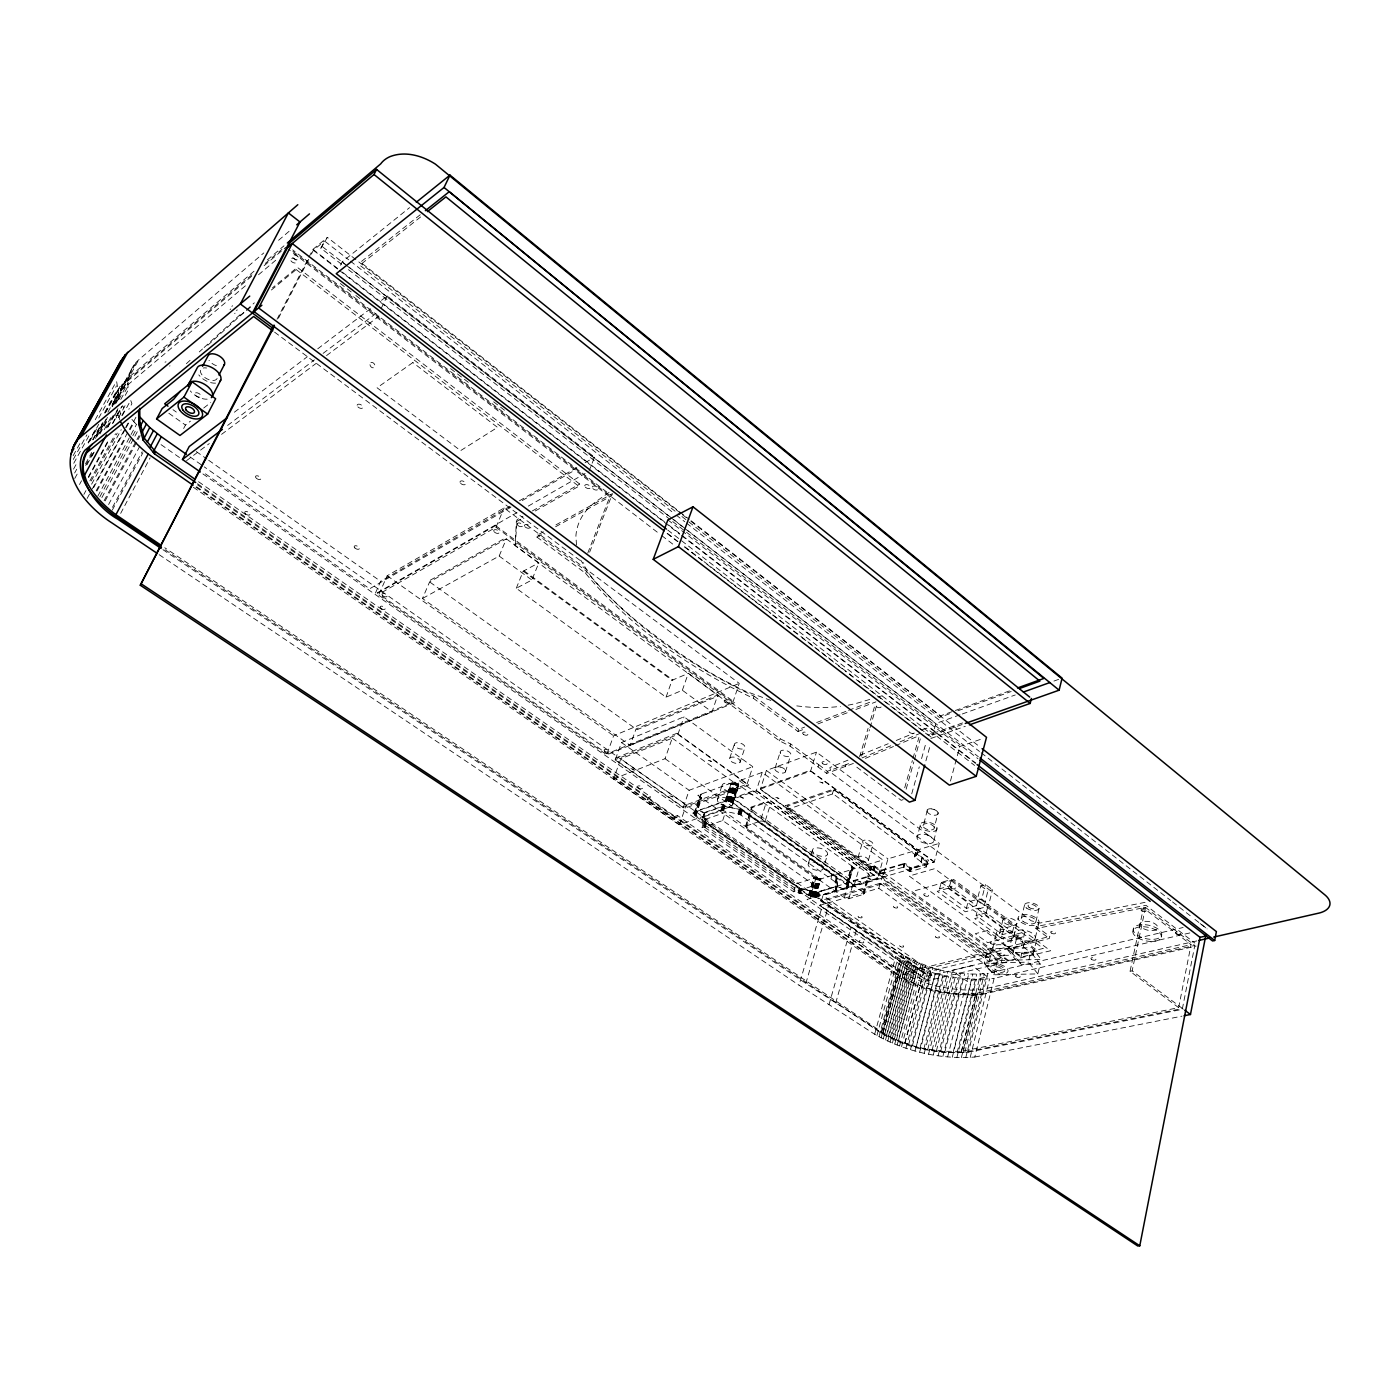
<?xml version="1.0" encoding="UTF-8"?>
<svg xmlns="http://www.w3.org/2000/svg" width="1400" height="1400" viewBox="0 0 1400 1400"><rect width="100%" height="100%" fill="white"/><g stroke="black" fill="none" stroke-linecap="round" stroke-linejoin="round"><path stroke-width="0.75" stroke-dasharray="5 3.75" d="M837.532 886.008L836.238 877.17L741.738 810.023L723.433 805.997L705.11 812.315C702.327 814.468 703.78 820.715 706.51 822.99L800.012 888.423L817.915 892.395L837.532 886.008L836.08 890.907L816.585 896.858L798.892 892.99L705.023 827.47C702.363 825.265 700.613 818.895 703.605 816.83L721.928 810.548L740.25 814.59L834.907 881.702L836.08 890.907M910.192 871.64L902.93 867.3L880.18 873.915L873.688 869.872L869.715 870.012L786.153 809.847L787.325 806.085L834.225 789.95L917.455 851.183L915.425 852.915L921.917 857.745L921.113 862.295L926.59 866.758L910.262 871.622L911.4 867.843L927.535 862.593L926.292 866.968M922.092 858.375L921.358 862.575L921.97 857.798M853.387 763.438L826.7 773.413L790.09 746.113L779.52 740.863L515.113 545.668L516.32 521.727L517.212 519.558L522.9 516.337M515.113 545.668L517.212 519.558M125.23 395.412L128.327 389.743C126.77 378.892 130.235 367.185 138.635 359.887L263.777 252.945M114.065 402.36L116.183 392.578L118.913 388.447L252.455 275.537M1178.642 1007.65L1191.068 944.65L1143.45 907.953L1130.045 971.337L1178.642 1007.65L961.59 1051.312L942.672 1051.295L921.76 1048.11A65.415 27.965 15.3 0 1 883.067 1032.868L164.763 547.733M165.077 549.745L881.528 1033.305A68.005 29.085 15.3 0 0 921.743 1049.16L943.408 1052.45L963.078 1052.467L1182.44 1008.49L1194.812 945.455L1145.533 907.445L1035.86 928.533L1036.35 926.485L1145.97 905.31L1194.83 943.023M1161.265 937.178A14.507 6.86 12.1 0 0 1141.28 926.765A14.507 6.86 12.1 0 0 1138.707 938.368A14.507 6.86 12.1 0 0 1161.265 937.178L1161.685 935.06A14.507 6.86 12.1 0 0 1141.717 924.648A14.507 6.86 12.1 0 0 1139.145 936.267A14.507 6.86 12.1 0 0 1161.685 935.06M1182.44 1008.49L1132.145 970.865L1145.97 905.31M1132.88 931.105L1133.335 929.005M987.875 948.885L997.413 960.54L1041.233 959.438L1031.87 947.642L987.875 948.885L984.305 963.2L993.913 974.803L1037.855 973.892L1040.182 963.953L1030.803 952.158L1011.92 952.665L1006.46 948.36L1015.928 960.067L1021.387 964.39L1040.182 963.953M198.555 481.722L650.405 796.67L647.938 797.597L647.255 799.575L674.31 818.387L676.795 817.495L902.773 974.837L1049.352 938.49L1049.825 936.442L1036.35 926.485M1033.165 954.188L1036.438 940.45L1024.17 943.442L1012.655 935.025L1009.312 948.71L1021.58 945.735L1033.165 954.188L1020.898 957.127L909.195 876.05L934.658 868.665L1043.263 948.43L1017.345 954.642M1035.913 921.655L1039.132 908.145M1037.855 973.892L1028.422 962.132L1030.803 952.158M1035.405 937.528L1039.062 922.092M1021.58 945.735L1024.888 931.962L1012.655 935.025M1020.898 957.127L1024.17 943.442M1021.265 918.505L1024.538 905.03M1013.233 952.227L1016.89 937.125M1012.515 932.05L1014.072 925.645L987.858 906.377L977.76 909.072L976.132 915.477L1002.365 934.605L1012.515 932.05L986.23 912.817L976.132 915.477M1013.81 936.635L1018.115 918.085M993.913 974.803L997.413 960.54M159.162 554.697L799.015 985.18L874.668 1034.25C904.82 1051.418 940.188 1059.625 974.803 1057.035L994.14 978.32L1190.035 932.89M1002.243 958.352L1001.017 963.322L881.895 877.503L883.312 872.445L1002.243 958.352L927.955 976.185L820.312 900.708L882.508 882.613L991.428 960.942M990.342 956.533L987.892 966.455L878.815 888.282L820.102 905.24L822.99 895.44L881.65 878.238L990.342 956.533L930.493 971.023L822.99 895.44M992.81 947.817L996.538 932.767M965.79 1057.595L985.233 979.09L994.14 978.32M162.907 549.657L805.84 983.395L881.125 1032.325C907.41 1047.305 938.245 1054.34 968.433 1052.153L987.928 973.333L1183.123 927.5M999.6 933.257L1002.855 920.062M970.2 1057.438L989.59 978.828M1002.365 934.605L1003.94 928.217L1014.072 925.645M961.012 1052.608L980.613 973.98L987.928 973.333M961.59 1051.312L976.01 993.422L1191.068 944.65M961.38 1057.612L980.892 979.212L985.233 979.09M963.078 1052.467L977.48 994.595L1194.812 945.455M964.81 1052.467L984.375 973.752M953.085 1052.538L972.79 974.085L980.613 973.98M952.28 1057.245L971.933 979.038L980.892 979.212M957.092 1052.642L976.745 974.102M956.882 1057.49L976.465 979.195M984.2 905.625L987.892 891.012L992.495 889.753L988.82 904.382L984.2 905.625L977.113 900.41L980.84 885.798L985.442 884.52L992.495 889.753M947.625 1056.877L968.765 973.962L972.79 974.085M986.23 912.817L987.858 906.377M938.105 1055.757L957.967 977.795L971.933 979.038M976.483 905.66L978.11 899.22L951.317 879.532L941.273 882.367L939.575 888.808L966.385 908.355L976.483 905.66L949.62 885.99L939.575 888.808M940.625 1051.557L960.523 973.35L968.765 973.962M977.113 900.41L981.715 899.167L985.442 884.52M942.882 1056.37L962.675 978.337M944.842 1051.995L964.67 973.717M932.05 1050.332L952.105 972.265L960.523 973.35M933.275 1055.005L953.225 977.113L957.967 977.795M936.355 1050.998L956.322 972.86M924.245 1053.325L944.352 975.572L953.225 977.113M927.727 1049.562L947.852 971.547L952.105 972.265M928.585 1054.148L948.605 976.342M966.385 908.355L968.03 901.95L978.11 899.22M920.028 1047.97L940.275 970.042L947.852 971.547M919.625 1052.293L939.803 974.592L944.352 975.572M923.877 1048.828L944.055 970.865M910.438 1049.737L930.773 972.125L910.805 964.565L895.755 956.708L822.028 907.078L799.015 985.18M912.38 1045.852L932.767 968.012L915.092 961.292L902.16 954.555L828.8 905.047L204.26 466.883M915.005 1051.085L935.27 973.438L930.773 972.125M916.178 1046.972L936.495 969.097L932.767 968.012M904.767 1043.175L925.312 965.37M904.977 1043.245L925.505 965.458M905.94 1048.25L926.363 970.672M949.62 885.99L951.317 879.532M908.635 1044.61L929.092 966.788M930.493 971.023L927.955 980.717L820.102 905.24M897.155 1044.995L917.752 967.453M898.433 1040.778L919.1 963.007M899.57 1045.905L921.148 963.83M901.547 1046.623L923.212 964.618M892.343 1038.153L913.132 960.4M892.395 1043.07L913.097 965.562M894.337 1039.045L915.092 961.292M894.758 1044.05L915.408 966.525M896.368 1039.92L917.087 962.167M886.55 1035.335L907.462 957.583M885.517 1039.99L906.36 962.483M932.663 862.593A2.8 1.365 15.1 0 0 932.733 860.633L812.192 771.872A2.87 1.47 17.1 0 0 808.255 771.067L761.093 787.972A2.8 1.4 17.7 0 0 761.267 790.072L880.53 875.997A2.73 1.312 15.8 0 0 884.275 876.803L997.553 958.632L1003.905 957.11L1009.592 961.222L924.403 981.505L807.03 899.483L934.238 862.137L939.278 843.378L816.445 752.133L766.395 770.472L760.428 789.075L882.77 877.24L887.933 858.865L939.278 843.378M888.44 1036.297L909.317 958.545M887.775 1041.04L908.565 963.533M890.383 1037.225L911.208 959.49M890.067 1042.072L910.805 964.565M879.008 1036.682L899.99 959.175M881.125 1032.325L902.16 954.555M926.433 866.303L927.5 862.54M881.528 1033.305L897.505 974.19L196.21 486.483M933.958 840.63L936.985 827.33A8.645 4.323 15.2 0 0 931.07 822.92L926.625 822.01A8.943 4.48 15.2 0 0 920.447 823.952L917.053 838.303A8.662 4.305 15.2 0 0 922.967 842.678L927.395 843.605A8.96 4.445 15.2 0 0 933.608 841.715L933.712 839.405M881.125 1037.803L902.072 960.295M950.46 781.077L959.788 746.515L982.398 738.727M882.892 1033.34L903.892 955.587M883.067 1032.868L898.52 975.642L194.862 486.448M883.295 1038.905L904.19 961.398M884.695 1034.355L905.66 956.585M921.078 861.84L921.882 857.71M874.668 1034.25L895.755 956.708M876.925 1035.545L897.96 958.02M927.29 810.197L923.178 826.455A5.688 2.853 15.2 0 0 927.08 829.343L929.985 829.938A5.88 2.94 15.2 0 0 934.062 828.678L938.14 812.403M909.195 871.395C913.64 867.352 901.775 858.865 903.752 867.492M909.458 871.517L910.175 867.597L911.4 867.843M909.72 871.587L910.56 867.755M910.07 871.622L910.822 867.825M921.025 861.718L914.445 856.782L915.67 852.355M910.472 871.587L911.505 867.825M914.602 856.94L915.565 853.055M914.445 856.782L916.265 855.663L917.315 851.077M916.3 855.645L917.542 851.305M903.49 867.405L904.453 863.608M904.033 867.668L904.855 863.747M909.02 871.308L910.07 867.528M903.63 863.555L903.28 867.335L903.98 863.52L881.178 870.188L874.545 866.058L873.74 869.89M251.947 274.733L120.05 386.365L115.99 395.238L115.237 403.69M911.733 793.817L919.275 766.867M921.585 758.572L926.222 741.983M667.782 530.058L932.645 734.983L935.847 723.485L960.278 714.7M925.908 760.83L929.95 746.288M906.15 789.18L913.815 761.933M914.41 759.85L920.308 738.885M878.815 888.282L881.65 878.238M117.67 398.615L121.555 390.145L246.838 284.602M878.972 873.6L880.023 869.855M762.195 772.38L756.28 790.773L733.39 798.962L854.245 885.062L877.747 878.15L882.875 859.985L762.195 772.38L739.34 780.745L731.99 802.515L847.892 885.727L846.702 887.442L815.517 896.613L809.655 895.633L694.015 813.96L694.96 812.087L725.288 801.22L731.99 802.515M880.128 873.915L881.178 870.188M880.18 873.915L881.457 870.135M904.715 787.762L912.38 760.532M912.975 758.45L918.873 737.503M863.258 892.22L764.855 822.133L770.718 803.617A3.342 1.645 17.6 0 0 766.168 802.673L752.062 807.59L746.165 826A3.325 1.61 17.8 0 0 746.41 828.415L844.392 897.68A3.238 1.522 16.3 0 0 848.837 898.642L863.293 894.477A3.272 1.54 16.1 0 0 863.258 892.22L868.49 873.88L770.718 803.617A3.938 1.943 17.6 0 0 765.38 802.095L751.275 807.03A3.902 1.925 17.8 0 0 752.308 810.04L849.66 879.48A3.238 1.54 16.2 0 0 854.087 880.425L868.508 876.155A3.255 1.558 16 0 0 868.49 873.88M869.663 869.977L870.625 866.18L787.325 806.085M869.977 870.135L870.73 866.25M863.293 894.477L868.508 876.155M870.24 870.205L870.905 866.337M870.503 870.258L871.028 866.39M864.185 893.76L869.4 875.42M870.712 870.275L871.955 866.53L874.475 866.04M870.94 870.258L872.113 866.495M872.602 869.767L873.95 865.988L873.215 869.733M873.477 869.803L874.335 866.005M835.712 1002.995L857.903 924.875M874.038 870.048L874.878 866.18M874.09 870.082L875.157 866.337M868.28 860.72A5.372 2.59 16.1 0 0 861.49 856.188A5.372 2.59 16.1 0 0 859.722 860.352A5.372 2.59 16.1 0 0 868.28 860.72L872.9 844.585A5.355 2.625 16.1 0 0 866.145 840.035A5.355 2.625 16.1 0 0 864.36 844.253A5.355 2.625 16.1 0 0 872.9 844.585M828.957 1004.78L851.2 926.905M858.043 857.465L862.715 841.347M848.837 898.642L854.087 880.425M854.245 885.062L859.425 867.055L882.875 859.985M846.352 883.82L851.567 865.847L734.528 781.865L697.812 795.322L817.53 879.9L855.278 868.508L851.567 865.847M846.597 884.012L851.812 866.04L853.125 867.965L851.9 869.505M847.035 884.38L852.04 866.233M846.475 887.53L852.442 866.617M846.702 887.442L852.6 866.81M846.93 887.355L852.863 867.195M844.392 897.68L852.968 867.387M847.718 886.742L853.125 867.965M835.1 891.538L836.43 887.04M835.468 891.415L836.798 886.9M835.625 891.327L837.322 886.515M836.045 877.03L835.38 882.122M805.84 983.395L828.8 905.047M835.625 882.403L836.955 877.887M835.87 882.84L837.043 878.028L740.827 809.62L723.835 806.102L704.445 813.015L705.53 822.01L800.835 888.773L817.267 892.308L837.165 886.41L836.955 877.975M835.957 883.26L837.235 878.465M861.63 756.122L869.47 729.628M870.065 727.597L876.697 705.18M830.918 878.867L832.247 874.335M811.878 896.438L817.145 878.762L820.767 878.903M812.21 896.525L817.477 878.832M812.543 896.595L817.81 878.903M812.858 896.648L818.142 878.955M813.19 896.683L818.457 878.99M813.505 896.717L818.773 879.025M813.82 896.735L819.087 879.043M814.135 896.752L819.403 879.06M814.433 896.752L819.98 879.025M814.975 896.752L820.26 879.008M823.2 868.858A7.91 3.762 16.8 0 0 813.61 862.015A7.91 3.762 16.8 0 0 810.495 867.86A7.91 3.762 16.8 0 0 823.2 868.858L827.418 854.718A7.875 3.797 16.7 0 0 817.863 847.875A7.875 3.797 16.7 0 0 814.73 853.755A7.875 3.797 16.7 0 0 827.418 854.718M815.255 896.805L820.523 878.955M815.535 896.84L821.012 878.85M815.815 896.858L817.128 892.395M816.077 896.875L817.407 892.413M816.34 896.875L817.915 892.395M816.83 896.84L818.142 892.378M817.058 896.822L818.597 892.308M817.46 896.717L818.79 892.255M859.617 756.84L868.07 728.332M870.485 720.195L875.315 703.903M845.372 766.815L846.003 764.697L850.01 763M808.57 895.003L813.872 877.31M808.815 895.16L814.117 877.468L817.145 878.762M809.077 895.317L814.38 877.642M809.358 895.475L814.642 877.8M809.655 895.633L814.94 877.94M809.952 895.773L815.22 878.08M810.25 895.913L815.535 878.22M809.935 898.625L815.85 878.343M811.545 896.35L817.32 877.31L725.41 812.298L704.673 819.595L701.96 827.75L793.695 891.8L814.887 885.447L722.715 820.523L701.96 827.75M799.12 893.113L800.468 888.65M799.61 893.305L800.712 888.755M808.325 863.642L812.577 849.538M799.855 893.41L801.202 888.947M800.1 893.48L801.447 889.035M800.363 893.567L801.71 889.105M832.317 794.045L833.472 790.212M786.153 809.847L833.07 793.782L834.225 789.95M793.695 891.8L796.145 883.733L817.32 877.31M798.053 892.5L799.4 888.055M798.455 892.762L799.593 888.178M798.665 892.885L800.012 888.423M798.892 892.99L800.24 888.545M826.7 773.413L827.33 771.312L846.003 764.697M916.79 837.077L917.123 835.992A8.96 4.445 15.2 0 1 923.317 834.085L927.78 834.995M818.125 766.815L818.773 764.733L790.755 744.012L780.185 738.762L516.005 543.532M923.02 825.65L923.248 824.915A5.88 2.94 15.2 0 1 927.325 823.637L930.248 824.25A5.688 2.853 15.2 0 1 934.132 827.155L934.29 827.96M760.428 789.075L810.6 771.12L816.445 752.133M790.09 746.113L790.755 744.012M543.392 531.808L537.793 534.905L536.918 537.058L585.673 573.387A399.63 246.907 16 0 0 753.34 698.267L797.965 731.5L798.63 729.383L804.633 727.09M785.418 771.907L790.65 755.3M938.297 813.207L938.07 813.942A5.862 2.975 15.1 0 1 933.993 815.22L931.087 814.642A5.67 2.87 15.1 0 1 927.22 811.738L927.062 810.933M746.165 826L760.288 821.17L766.168 802.673M779.52 740.863L780.185 738.762M775.128 767.988L780.413 751.398M937.212 828.555L936.863 829.657A8.943 4.48 15.2 0 1 930.667 831.565L926.257 830.655A8.645 4.323 15.2 0 1 920.36 826.262L920.097 825.055M745.413 826.577L751.31 808.202M746.41 828.415L752.308 810.04A3.307 1.628 17.8 0 1 752.062 807.59M740.25 814.59L741.492 809.9M740.477 814.712L741.965 810.145M740.705 814.852L742.175 810.285M740.915 814.992L742.385 810.425M747.093 784.175L752.762 766.692L684.005 716.817L621.495 742.525L615.317 759.64L683.358 807.293L747.093 784.175L677.898 734.405L615.317 759.64M737.94 813.733L739.41 809.165M738.202 813.803L739.69 809.235M738.465 813.872L739.952 809.305M738.745 813.942L740.215 809.375M739.008 814.03L740.477 809.462M739.27 814.135L740.74 809.567M739.532 814.24L741.003 809.673M739.778 814.345L741.247 809.778M730.415 801.745L736.365 783.58L735 783.16L731.255 783.072L725.288 801.22M730.747 801.885L736.365 783.58M731.08 802.025L736.697 783.72M731.395 802.183L737.03 783.86M731.692 802.34L737.327 784.017M732.27 802.69L737.642 784.175M732.55 802.865L738.22 784.525M672.192 738.097L738.727 785.82L686.262 804.808L620.795 758.887L613.567 778.925L679.508 824.74L731.92 806.19L738.587 785.785M732.76 804.562A8.102 3.973 18.2 0 0 722.663 797.352A8.102 3.973 18.2 0 0 719.95 803.705A8.102 3.973 18.2 0 0 732.76 804.562L737.398 790.3A8.068 4.008 18.2 0 0 727.352 783.09A8.068 4.008 18.2 0 0 724.64 789.495A8.068 4.008 18.2 0 0 737.398 790.3M720.79 810.758L722.488 806.137M721.21 810.635L722.925 806.05M721.683 810.565L723.17 806.015M721.928 810.548L723.433 805.997M725.06 801.308L731.028 783.16M722.19 810.548L723.695 805.997M722.452 810.565L723.957 805.997M725.55 801.168L731.78 782.95M723.03 810.617L724.238 806.032M726.093 801.08L732.06 782.915M723.31 810.653L724.815 806.102M726.39 801.045L732.358 782.898M723.608 810.705L725.095 806.155M726.705 801.028L732.655 782.88M740.058 762.317A5.582 2.835 18.2 0 0 733.67 757.085A5.582 2.835 18.2 0 0 730.992 761.337A5.582 2.835 18.2 0 0 740.058 762.317L744.782 747.933A5.565 2.853 18.2 0 0 738.43 742.7A5.565 2.853 18.2 0 0 735.735 746.988A5.565 2.853 18.2 0 0 744.782 747.933M727.668 801.08L733.635 782.915M728.017 801.115L733.968 782.95M728.35 801.168L734.317 783.003M728.7 801.238L734.65 783.072M722.715 820.523L725.41 812.298M729.05 801.325L735 783.16M729.4 801.413L735.35 783.247M729.75 801.517L735.7 783.352M730.082 801.622L736.032 783.457M717.483 799.207L722.19 784.98M753.34 698.267L754.04 696.133A399.35 247.118 16 0 1 586.512 571.235L537.793 534.905M703.71 826L705.145 821.205M703.85 826.298L705.267 821.642M704.183 826.753L705.442 821.94M704.322 826.892L705.688 822.255M704.48 827.05L705.968 822.553M704.83 827.33L706.142 822.692M705.023 827.47L706.51 822.99M729.75 758.188L734.51 743.82M702.625 817.827L704.375 812.77M702.625 818.125L704.62 812.56M703.255 816.988L705.11 812.315M693.928 813.558L700.98 794.168L694.19 814.363M694.015 813.96L700.595 794.395M694.452 814.765L701.207 794.08M694.61 814.975L700.613 797.09L700.298 794.657M694.803 815.185L700.613 797.09M695.012 815.378L700.805 797.3M732.865 702.398L739.235 683.375L504.105 507.955L387.17 575.785L379.033 594.072L607.04 753.778L732.865 702.398L495.985 527.258L379.033 594.072M695.24 815.57L701.015 797.492M695.468 815.78L701.225 797.702M695.73 815.972L701.733 798.087M630.14 745.36L712.005 711.97L717.798 694.977L636.038 728.945L630.14 745.36L422.45 598.5L429.642 581.858L506.345 538.843L499.17 556.062L422.45 598.5M676.795 817.495L677.477 815.517L903.28 972.913L1049.825 936.442M683.358 807.293L689.133 790.282L752.762 766.692M679.508 824.74L686.262 804.808M674.31 818.387L674.975 816.41L677.477 815.517M677.898 734.405L684.005 716.817M647.255 799.575L649.722 798.648L650.405 796.67M613.567 778.925L665.053 758.695L672.21 738.185L620.655 758.852M682.36 690.253L688.327 673.225L718.847 695.765L637 729.715L428.558 581.157L505.278 538.055L538.825 562.835L531.878 580.02L516.267 588.28L666.05 697.2L682.36 690.253L712.005 711.97M666.05 697.2L672.035 680.295L688.45 673.312M607.04 753.778L613.62 735.77L739.235 683.375M587.755 553.14L609.77 496.843L288.592 249.41M589.628 552.16L612.517 493.588L552.738 526.645M585.673 573.387L586.512 571.235M588.91 471.293L594.528 457.222L387.223 295.96L378.543 302.575M535.255 510.983L578.795 486.255L579.688 484.032L297.342 267.33L272.545 287.787M516.267 588.28L523.215 571.2L538.825 562.835M495.985 527.258L504.105 507.955M510.108 506.205L380.66 581.332L374.955 594.16L516.968 512.61M381.238 308.35L387.223 295.96M340.498 265.23L342.195 261.852L409.57 207.638M341.565 264.285L320.863 248.203L324.555 241.01L348.688 259.805M320.863 248.203L327.39 237.388L680.575 513.188M278.46 318.22L310.38 256.095M311.377 254.152L313.373 250.267L324.555 241.01M271.39 290.01L296.188 269.553L297.342 267.33M277.025 319.252L307.965 259.07M308.963 257.127L312.953 249.358L327.39 237.388M207.795 345.257L254.362 302.803M183.645 428.523L185.465 425.04L190.452 421.155M120.68 513.363L150.133 457.817M108.605 504.525L141.33 443.38M112.49 507.343L142.153 451.762M112.332 510.09L142.905 452.778M104.09 500.745L135.923 441.473M136.938 439.565L139.002 435.75M105.157 500.903L137.06 441.455M138.093 439.53L140.157 435.697M99.855 496.86L131.81 437.57M132.843 435.645L136.972 427.998M101.868 497.595L133.875 438.095M134.907 436.188L138.005 430.43M96.145 490.84L128.362 431.27M129.395 429.345L136.675 415.887M96.968 490.998L125.947 437.395M130.077 429.748L134.225 422.082L131.915 419.37M97.808 496.142L136.15 425.092M91.612 484.19L121.24 429.642M87.132 498.47L91.297 490.805M92.33 488.898L124.547 429.502M125.58 427.595L128.695 421.855M93.678 487.567L125.265 429.31M126.28 427.438L130.357 419.912M88.322 476.963L109.252 438.567M121.8 415.537L124.95 409.78L122.605 405.668L112.805 423.465M88.55 477.575L109.095 439.88M122.447 415.38L130.673 400.295L131.915 403.655L128.835 409.308M89.897 480.865L115.518 433.79M83.877 494.427L85.96 490.595M91.175 481.005L117.25 433.072M85.663 465.5L92.873 452.34M106.26 427.91L114.503 412.877M86.975 464.8L94.308 451.412M107.94 426.527L116.393 411.075L118.195 417.217M92.085 455.927L94.15 452.148M107.625 427.56L117.968 408.66M112.385 423.57L121.695 406.56M79.502 484.523L81.55 480.778M118.457 417.777L126.7 402.675M74.638 473.008L76.72 469.227M92.575 439.88L100.975 424.62M107.922 412.108L134.225 364.7M93.17 439.757L102.585 422.625M112.018 405.493L129.798 373.152M102.638 423.43L95.305 437.08L103.845 421.855M112.105 406.21L136.29 362.215M112.192 406.648L128.923 376.233M95.462 438.428L105.998 419.283M114.415 403.953L138.635 359.887M97.038 436.398L107.468 417.428M114.765 404.127L128.327 379.453M74.743 478.485L78.873 470.96M99.54 433.335L107.8 418.285M116.078 403.235L119.175 397.582L116.095 378.035M99.942 433.965L108.255 418.81M118.668 399.84L128.03 382.795M85.47 463.855L91.7 452.48M104.16 429.765L111.422 416.517M120.768 399.473L128.03 386.225M73.763 463.295L90.44 433.072M98.77 417.97L116.497 385.858M73.535 469.123L76.65 463.452M88.078 442.715L95.358 429.502M104.72 412.527L117.18 389.9M88.358 443.065L98.665 424.375M104.843 413.14L117.32 390.495M90.002 440.93L97.23 427.805M105.49 412.808L120.05 386.365M73.15 455.7L81.532 440.545M73.29 459.445L86.87 434.858M95.235 419.72L116.13 381.902M186.393 363.685L192.832 357.805M199.273 351.925L202.492 348.985M204.102 347.515L241.132 313.723M278.6 240.275L291.76 229.023M254.03 271.215L129.22 377.002A108.763 57.225 28 0 0 118.737 399.717M267.348 259.928L283.99 245.822M265.3 263.428L281.995 249.305M264.145 265.65L285.845 247.31M258.527 274.75L276.902 259.262M239.977 315.892L244.947 311.815M246.593 310.45L253.207 304.99M420.245 214.742L360.517 262.203L689.22 519.312M420.595 216.965L359.8 265.195L679.718 514.798M203.718 408.03L210.752 402.553M234.36 412.213L307.317 356.72M317.748 348.81L371.595 307.86M227.605 425.425L314.422 359.905M323.102 353.36L376.915 312.743M186.567 460.617L209.317 443.555M221.55 434.368L316.033 363.475M326.533 355.6L379.015 316.225M916.422 855.593L833.07 793.782M609.07 492.433L596.697 501.06A132.86 76.09 19.8 0 0 581.928 516.722L580.3 519.715A131.338 75.233 19.9 0 0 575.907 535.832L576.538 545.79M519.488 500.762L577.657 467.023M585.148 462.665L594.528 457.222M511 507.062L369.652 588.788L202.562 471.817M522.305 500.517L576.957 468.912M528.325 506.082L585.13 473.463M532.35 510.948L579.688 484.032M516.32 521.727L523.898 517.423M536.918 537.058L544.39 532.928M555.59 526.75L611.642 495.81L292.688 249.882M862.015 757.925L892.062 745.22M900.06 741.843L920.097 733.372M865.392 758.363L893.445 746.532M895.44 745.692L919.467 735.543M847.962 760.148L829.867 767.532L831.023 772.642L1031.135 920.745L1039.727 923.09L1145.918 902.195M860.038 755.23L888.195 743.733M896.227 740.46L914.34 733.075M922.373 729.785L926.398 728.157L974.592 765.45M922.722 858.847L923.703 858.462L916.545 853.212L919.38 852.355L833.438 789.145L785.19 805.77L870.923 867.562L874.02 866.635L880.32 871.185L904.382 864.045L910.805 868.735L929.023 863.485L922.355 858.725M816.62 722.523L846.597 711.113M848.593 710.343L872.567 701.207M797.965 731.5L805.962 728.455M817.95 723.905L847.928 712.512M855.925 709.468L875.91 701.872M1009.435 690.9L940.485 715.855L690.952 520.66M949.672 713.738L939.435 717.447L681.433 516.145M957.88 710.78L1011.185 691.512M962.308 713.983L1015.262 694.96M1053.938 681.065L1062.092 678.142M962.57 722.925L928.13 735.14L845.163 671.055M932.645 734.983L963.235 724.15M930.86 738.465L965.317 726.32M903.192 799.645L901.163 800.31L856.608 767.025M869.75 699.44L859.512 702.503A130.077 72.975 18.1 0 1 848.102 705.18M877.94 697.008L882.035 695.782M883.312 872.445L811.405 893.725L928.708 976.01L927.447 980.84L200.463 472.202M1143.45 907.953L1145.533 907.445M1196.79 940.922L980.385 989.8A83.265 37.958 15 0 1 943.74 987.455A50.417 22.698 15 0 1 921.322 981.312L921.13 981.243A69.265 31.412 15 0 1 897.873 970.41L824.128 921.007L197.225 484.645M193.375 487.27L896.98 976.115A67.007 30.205 15 0 0 936.618 991.847L958.02 994.892L980.84 994.683L1196.072 946.102M1130.045 971.337L1132.145 970.865M855.697 884.625L852.582 884.24L733.18 798.14L754.005 790.51L757.12 791.053L876.628 877.03A2.748 1.312 15.9 0 1 876.278 878.605M968.433 1052.153L1183.332 1009.137M974.803 1057.035L1181.932 1016.172M976.01 993.422L957.303 993.703L936.635 990.78A64.453 29.05 15 0 1 898.52 975.642M971.355 995.172L980.84 994.683M984.305 963.2L1028.422 962.132M974.347 995.155L953.382 993.86L938.017 991.06A69.562 31.412 15 0 1 897.505 974.19M796.775 705.898L802.69 706.58A128.502 72.065 18.1 0 0 827.855 707.385L832.685 707.122A130.077 72.975 18.1 0 0 840.543 706.352M931.35 808.903L934.273 809.497M780.395 767.043L779.012 766.815A5.635 2.87 17.5 0 0 774.918 768.705L775.075 769.492M936.495 969.097L940.275 970.042M935.27 973.438L939.803 974.592M770.91 700.455L744.275 690.742L724.675 680.803A391.912 241.85 16 0 1 678.195 652.26A670.985 449.383 11.9 0 1 655.935 636.16A392.998 243.267 16.2 0 1 592.358 578.673L580.755 560.14M197.505 483.752L649.722 798.648M647.938 797.597L674.975 816.41M161.053 444.64L180.758 458.412M931.7 975.153L825.282 900.428L885.115 883.05L992.722 960.488M189.945 456.838L202.475 465.623M821.538 900.358L929.215 975.887M704.673 819.595L796.145 883.733M196.28 451.552L206.92 459.043M208.688 460.285L380.66 581.332M387.17 575.785L613.62 735.77M621.495 742.525L689.133 790.282M168.822 413.245L185.465 425.04M665.053 758.695L731.92 806.19M172.987 409.71L176.312 412.072M756.28 790.773L877.747 878.15M739.34 780.745L859.425 867.055M880.233 883.278L989.118 961.502M766.395 770.472L887.933 858.865M499.17 556.062L531.878 580.02M941.273 882.367L968.03 901.95M977.76 909.072L1003.94 928.217M524.003 570.78L672.962 680.032M523.215 571.2L672.035 680.295M810.6 771.12L934.238 862.137M981.715 899.167L988.82 904.382M980.84 885.798L987.892 891.012M1035.86 928.533L1049.352 938.49M274.592 332.15L583.817 563.202M754.04 696.133L798.63 729.383M296.188 269.553L578.795 486.255M292.915 251.352L660.082 534.345M661.815 535.675L675.675 546.35M818.773 764.733L827.33 771.312M667.608 533.523L677.985 541.538M684.915 546.875L702.205 560.245M703.938 561.575L826.753 656.46M828.485 657.79L833.665 661.798M835.398 663.145L840.595 667.153M842.327 668.483L856.153 679.175M857.885 680.505L863.082 684.512M864.815 685.86L932.278 737.975M667.117 533.523L677.495 541.538M684.407 546.875L705.145 562.905M706.878 564.235L770.84 613.637M772.555 614.968L777.753 618.975M779.485 620.322L800.222 636.335M801.955 637.665L807.135 641.673M808.867 643.02L814.048 647.01M815.78 648.358L836.517 664.37M838.25 665.718L843.43 669.725M340.358 283.535L354.13 294.175M355.863 295.505L361.025 299.477M450.59 368.62L455.77 372.61M457.485 373.94L462.648 377.93M464.38 379.26L469.543 383.25M493.657 401.852L498.838 405.842M500.552 407.172L505.715 411.162M348.46 269.658L671.003 520.222M672.718 521.57L684.793 530.95M686.525 532.28L978.005 758.73M667.887 519.907L679.98 529.288M681.712 530.635L959.788 746.515M312.953 249.358L340.567 270.76M342.3 272.108L666.82 523.635M668.553 524.965L975.817 763.122M313.373 250.267L337.558 269.01M339.29 270.358L679.77 534.205M681.503 535.535L975.328 763.227M350.402 261.152L674.433 513.695M676.148 515.043L684.775 521.762M686.49 523.093L979.493 751.468M981.208 752.815L1170.785 900.567M1172.517 901.915L1193.203 918.033M1194.918 919.38L1208.707 930.125M1200.097 923.51L1207.062 928.935M342.195 261.852L347.375 265.877M349.09 267.207L685.615 528.903M687.33 530.233L935.847 723.485M322.578 246.803L345.012 264.25M346.727 265.58L669.41 516.495M671.142 517.843L683.218 527.222M684.95 528.57L978.285 756.665M682.308 514.535L689.185 519.925M690.918 521.273L980.368 747.285M134.225 422.082L136.745 424.76M1011.92 952.665L1021.387 964.39M115.273 413.123L117.075 419.265M119.77 419.808L117.303 410.217M780.343 752.903L780.185 752.115A5.617 2.887 17.5 0 1 784.28 750.207L785.663 750.418A5.442 2.818 17.5 0 1 790.738 753.795L790.878 754.6A5.617 2.887 17.5 0 1 786.782 756.49L785.4 756.262A5.617 2.887 17.5 0 1 780.185 752.798M785.488 770.42L785.645 771.207A5.652 2.87 17.5 0 1 781.532 773.062L780.15 772.852A5.652 2.87 17.5 0 1 774.9 769.387M760.288 821.17A3.36 1.628 17.6 0 1 764.855 822.133M927.5 835.082A8.662 4.305 15.2 0 1 933.433 839.492M927.097 810.058A5.862 2.975 15.1 0 1 931.175 808.762M934.08 809.55A5.67 2.87 15.1 0 1 937.947 812.455M780.413 767.043A5.635 2.87 17.5 0 1 785.663 770.525M815.413 897.015A4.725 2.205 16.8 0 1 808.972 895.615L694.61 815.535A4.865 2.345 18.5 0 1 694.12 811.965L725.358 800.765A4.953 2.432 18.1 0 1 732.095 802.183L847.472 884.24A4.812 2.275 16.3 0 1 847.56 887.582M913.57 733.267A2.748 1.47 15.5 0 1 909.212 731.903A2.748 1.47 15.5 0 1 911.733 730.327M235.095 313.215A3.22 1.82 29.9 0 1 234.5 313.338M230.09 309.645A3.22 1.82 29.9 0 1 230.79 308.98M120.593 413.875A108.763 57.225 28 0 1 119.683 410.217M881.09 706.965A2.818 1.54 16.1 0 1 877.082 707.14A2.818 1.54 16.1 0 1 876.488 704.532M237.37 309.925A3.29 1.855 30 0 1 236.285 310.275M231.892 306.442A3.29 1.855 30 0 1 232.662 305.795M170.03 365.82A3.133 1.68 29.6 0 1 169.593 366.047M165.008 362.215A3.133 1.68 29.6 0 1 166.023 361.882M207.165 399.175A13.37 7.157 28.9 0 1 190.312 390.915M215.548 383.145A13.3 7.21 29.1 0 1 198.782 374.885M217.123 378.49A9.31 5.058 29.1 0 1 202.947 375.97A9.31 5.058 29.1 0 1 206.57 367.99M216.352 365.697A9.275 5.075 29.2 0 1 209.002 360.342M630.945 768.582L634.06 769.668L630.945 768.582M669.812 795.812L672.892 796.898L669.812 795.812M700.403 811.335L703.483 812.42L700.403 811.335M708.26 760.288L711.462 761.407L708.26 760.288M721.087 803.95L724.202 805.035L721.087 803.95M740.32 797.072L743.452 798.175L740.32 797.072M749.613 793.765L752.762 794.867L749.613 793.765M775.845 797.387L778.977 798.472L775.845 797.387M819.805 781.97L823.025 783.09L819.805 781.97M816.952 893.218L819.928 894.267L817.093 893.06M838.215 886.935L841.207 888.003L838.215 886.935M857.867 881.055L860.913 882.122L857.867 881.055M867.633 878.185L870.678 879.253L867.633 878.185M880.88 873.18L883.925 874.23L880.88 873.18M925.82 859.898C927.938 863.765 930.562 858.358 925.82 859.898M412.86 362.547L377.072 387.783L460.6 450.642L497.508 427.368L412.86 362.547M495.6 525.577L376.635 593.705L606.812 754.827L734.843 702.572L495.6 525.577M677.005 733.25L613.655 758.852L684.285 808.378L748.808 785.015L677.005 733.25M953.855 879.707L911.855 891.572L1007.842 960.942L1050.507 950.775L953.855 879.707M948.15 888.265L937.23 891.31L965.335 911.785L972.93 909.773L982.275 916.597L974.68 918.592L1002.172 938.613L1013.215 935.847L985.67 915.705L988.645 914.935L979.283 908.075L976.325 908.863L948.15 888.265M987.245 930.632L975.292 933.678L987.7 942.672L999.688 939.68L987.245 930.632M1020.81 938.42L1002.575 942.865L1019.392 955.08L1037.715 950.792L1020.81 938.42M971.95 965.615L951.842 970.498L967.33 981.47L987.49 976.71L971.95 965.615M900.235 946.435A2.083 0.945 15.5 0 0 903.613 946.75A2.083 0.945 15.5 0 0 901.163 945.017A2.083 0.945 15.5 0 0 900.235 946.435M858.69 917.175A2.1 0.963 16.1 0 0 862.085 917.472A2.1 0.963 16.1 0 0 859.565 915.705A2.1 0.963 16.1 0 0 858.69 917.175M935.935 937.23A2.117 0.98 15 0 0 939.4 937.545A2.117 0.98 15 0 0 936.933 935.778A2.117 0.98 15 0 0 935.935 937.23M894.11 907.358A2.135 0.997 15.6 0 0 897.575 907.637A2.135 0.997 15.6 0 0 895.055 905.835A2.135 0.997 15.6 0 0 894.11 907.358M354.848 547.942A2.818 1.47 25.1 0 0 359.31 548.8A2.818 1.47 25.1 0 0 356.248 545.79A2.818 1.47 25.1 0 0 354.848 547.942M357.875 406.875A3.115 1.768 27 0 0 362.775 407.733A3.115 1.768 27 0 0 359.415 404.215A3.115 1.768 27 0 0 357.875 406.875M256.235 478.153A2.922 1.54 27.1 0 0 260.767 479.01A2.922 1.54 27.1 0 0 257.495 475.825A2.922 1.54 27.1 0 0 256.235 478.153M460.653 483.35A3.01 1.698 24.6 0 0 465.483 484.225A3.01 1.698 24.6 0 0 462.35 480.918A3.01 1.698 24.6 0 0 460.653 483.35M369.985 364.683A2.94 2.205 54.1 0 0 373.905 367.658A2.94 2.205 54.1 0 0 373.45 363.037A2.94 2.205 54.1 0 0 369.985 364.683M822.832 763.753A2.625 1.348 16.9 0 0 827.05 763.997A2.625 1.348 16.9 0 0 823.865 761.635A2.625 1.348 16.9 0 0 822.832 763.753M1141.7 910.858A2.607 1.26 12.1 0 0 1146.023 911.067A2.607 1.26 12.1 0 0 1142.995 908.95A2.607 1.26 12.1 0 0 1141.7 910.858M1051.278 933.012A2.485 1.173 13.5 0 0 1055.425 933.38A2.485 1.173 13.5 0 0 1052.642 931.315A2.485 1.173 13.5 0 0 1051.278 933.012M517.773 525.28A2.887 1.628 23.2 0 0 522.462 526.155A2.887 1.628 23.2 0 0 519.523 523.005A2.887 1.628 23.2 0 0 517.773 525.28M585.34 487.113A3.01 1.75 22.6 0 0 590.24 488.005A3.01 1.75 22.6 0 0 587.282 484.662A3.01 1.75 22.6 0 0 585.34 487.113M290.92 260.767A3.342 1.977 30.2 0 0 296.205 262.64A3.342 1.977 30.2 0 0 293.685 258.493A3.342 1.977 30.2 0 0 290.92 260.767M1143.52 928.672A9.117 4.34 12.1 0 0 1157.695 927.868A9.117 4.34 12.1 0 0 1145.112 921.322A9.117 4.34 12.1 0 0 1143.52 928.672M859.898 942.165A2.363 1.067 16 0 0 863.73 942.533A2.363 1.067 16 0 0 860.895 940.555A2.363 1.067 16 0 0 859.898 942.165M1016.033 976.78A2.415 1.085 14 0 0 1020.04 977.165A2.415 1.085 14 0 0 1017.31 975.17A2.415 1.085 14 0 0 1016.033 976.78M1091.545 959.385A2.52 1.155 13 0 0 1095.763 959.77A2.52 1.155 13 0 0 1092.98 957.705A2.52 1.155 13 0 0 1091.545 959.385M637.98 787.57A2.643 1.277 19.4 0 0 642.337 788.497A2.643 1.277 19.4 0 0 639.782 785.942A2.643 1.277 19.4 0 0 637.98 787.57M380.765 608.178A2.712 1.383 24.1 0 0 385.088 609.035A2.712 1.383 24.1 0 0 382.165 606.218A2.712 1.383 24.1 0 0 380.765 608.178M803.46 734.352A2.712 1.435 17.2 0 0 807.835 734.58A2.712 1.435 17.2 0 0 804.51 732.095A2.712 1.435 17.2 0 0 803.46 734.352M525.087 526.837A2.958 1.662 23.1 0 0 529.865 527.73A2.958 1.662 23.1 0 0 526.872 524.51A2.958 1.662 23.1 0 0 525.087 526.837M592.883 488.565A3.062 1.785 22.5 0 0 597.887 489.475A3.062 1.785 22.5 0 0 594.878 486.08A3.062 1.785 22.5 0 0 592.883 488.565M1176.595 934.062A2.643 1.26 11.7 0 0 1180.725 933.835A2.643 1.26 11.7 0 0 1177.102 931.945A2.643 1.26 11.7 0 0 1176.595 934.062M245.49 513.765A2.853 1.452 26.7 0 0 249.882 514.622A2.853 1.452 26.7 0 0 246.68 511.56A2.853 1.452 26.7 0 0 245.49 513.765M292.845 257.477A3.413 2.03 30.3 0 0 298.252 259.385A3.413 2.03 30.3 0 0 295.662 255.132A3.413 2.03 30.3 0 0 292.845 257.477M725.043 702.258A2.73 1.435 18.6 0 0 729.347 702.45A2.73 1.435 18.6 0 0 725.935 699.93A2.73 1.435 18.6 0 0 725.043 702.258M494.358 531.983A2.922 1.61 23.5 0 0 499.082 532.875A2.922 1.61 23.5 0 0 496.09 529.707A2.922 1.61 23.5 0 0 494.358 531.983M382.655 595.56A2.748 1.4 24.2 0 0 387.012 596.418A2.748 1.4 24.2 0 0 384.072 593.548A2.748 1.4 24.2 0 0 382.655 595.56M604.642 751.1A2.555 1.26 20.1 0 0 608.843 751.957A2.555 1.26 20.1 0 0 606.34 749.455A2.555 1.26 20.1 0 0 604.642 751.1M1029.07 907.445A4.27 2.047 13.7 0 0 1036.158 908.023A4.27 2.047 13.7 0 0 1031.345 904.435A4.27 2.047 13.7 0 0 1029.07 907.445M1017.38 937.632A10.763 5.022 13.9 0 0 1035.02 938.788A10.763 5.022 13.9 0 0 1022.262 930.002A10.763 5.022 13.9 0 0 1017.38 937.632M1021.108 922.285A10.71 5.058 13.8 0 0 1038.678 923.352A10.71 5.058 13.8 0 0 1025.99 914.567A10.71 5.058 13.8 0 0 1021.108 922.285M1023.102 921.462A7.508 3.535 13.8 0 0 1035.545 922.53A7.508 3.535 13.8 0 0 1027.092 916.248A7.508 3.535 13.8 0 0 1023.102 921.462M1026.358 907.988A7.472 3.57 13.7 0 0 1038.765 909.02A7.472 3.57 13.7 0 0 1030.365 902.738A7.472 3.57 13.7 0 0 1026.358 907.988M1018.01 936.845A2.502 1.173 13.9 0 0 1022.14 937.212A2.502 1.173 13.9 0 0 1019.322 935.13A2.502 1.173 13.9 0 0 1018.01 936.845M990.92 943.565A2.467 1.137 14.3 0 0 994.998 943.933A2.467 1.137 14.3 0 0 992.18 941.903A2.467 1.137 14.3 0 0 990.92 943.565M951.055 888.072A2.538 1.225 14.8 0 0 955.22 888.405A2.538 1.225 14.8 0 0 952.28 886.253A2.538 1.225 14.8 0 0 951.055 888.072M924.42 895.528A2.502 1.19 15.2 0 0 928.515 895.86A2.502 1.19 15.2 0 0 925.575 893.725A2.502 1.19 15.2 0 0 924.42 895.528M195.388 395.15A3.342 1.785 28.9 0 0 200.673 396.848A3.342 1.785 28.9 0 0 197.732 392.963A3.342 1.785 28.9 0 0 195.388 395.15M989.905 970.322A10.518 4.76 14.3 0 0 1007.422 972.387A10.518 4.76 14.3 0 0 996.03 963.62A10.518 4.76 14.3 0 0 989.905 970.322M992.267 969.868A7.367 3.325 14.3 0 0 1004.535 971.303A7.367 3.325 14.3 0 0 996.555 965.178A7.367 3.325 14.3 0 0 992.267 969.868M995.47 951.86A10.465 4.812 14.2 0 0 1012.76 953.417A10.465 4.812 14.2 0 0 1000.808 944.755A10.465 4.812 14.2 0 0 995.47 951.86M999.18 936.828A10.43 4.848 14.1 0 0 1016.417 938.315A10.43 4.848 14.1 0 0 1004.535 929.653A10.43 4.848 14.1 0 0 999.18 936.828M1001.227 936.092A7.297 3.395 14.1 0 0 1013.39 937.44A7.297 3.395 14.1 0 0 1005.498 931.28A7.297 3.395 14.1 0 0 1001.227 936.092M1004.465 922.915A7.28 3.43 14 0 0 1016.61 924.227A7.28 3.43 14 0 0 1008.752 918.05A7.28 3.43 14 0 0 1004.465 922.915M1000.038 954.94A2.625 1.208 14.2 0 0 1004.36 955.325A2.625 1.208 14.2 0 0 1001.35 953.172A2.625 1.208 14.2 0 0 1000.038 954.94M995.172 969.43A3.867 1.75 14.3 0 0 1001.613 970.183A3.867 1.75 14.3 0 0 997.413 966.962A3.867 1.75 14.3 0 0 995.172 969.43"/><path stroke-width="1.5" d="M297.815 204.715L125.16 354.865L74.358 444.64C59.483 475.65 87.237 507.202 112.035 522.988L157.36 553.49M979.738 760.077L1212.575 940.975L1214.693 940.485L1216.39 931.595L982.083 748.633M274.033 325.08L140.298 585.253L1137.763 1246L1139.775 1245.79L1200.01 937.335L977.042 764.558M1184.068 1015.752L1190.472 1014.493L1205.82 935.358M965.283 723.433L1059.118 690.183L1062.092 678.142L449.995 175.123L416.308 202.23M969.377 724.885L1030.172 703.43L1031.432 698.477M976.22 776.335L986.51 737.31L693 506.8L667.887 519.907L653.222 559.352L949.358 785.137L976.22 776.335L678.405 546.648L653.222 559.352M1029.735 697.113L376.582 169.418L290.273 242.445L254.135 311.675L909.405 802.113L914.917 800.327L924.752 764.995M678.405 546.648L693 506.8M666.418 529.077L336.245 273.683L444.045 187.46L449.995 175.123M287.717 247.362L374.01 174.492L376.582 169.418M120.925 360.692L72.8 447.685M140.298 585.253L274.47 325.99M200.287 471.957L182.472 459.48L189.192 446.547L227.412 417.498M180.285 391.248L173.67 399.28L162.155 408.537L156.59 418.95L179.987 435.47L207.655 414.085L215.635 398.738L192.062 381.762L164.675 403.812L168 406.175M212.38 396.113L220.763 380.03M218.96 374.99L224.455 364.438M252.438 313.005L300.002 221.987L288.365 212.923L240.328 303.957L273.385 328.668M188.457 384.352L196.98 368.305A13.3 7.21 29.1 0 1 212.852 368.095A13.3 7.21 29.1 0 1 219.713 381.605M153.178 452.077L161.315 436.748L149.748 427.49L140.298 417.41M156.59 418.95L183.925 397.127L192.062 381.762M195.72 482.51L154.438 453.775L155.523 451.727L144.235 438.113L139.895 422.467L139.737 408.31M202.492 366.328L208.075 355.793A9.275 5.075 29.2 0 1 219.433 356.072A9.275 5.075 29.2 0 1 223.633 365.488M150.115 447.195L157.255 433.773M161.14 545.282L115.903 514.727L148.19 454.002A79.205 41.282 28.4 0 1 120.628 421.733M154.438 453.775L143.133 440.16L149.748 427.49M147.263 442.19L153.388 430.692M142.205 431.865L146.335 424.2M143.133 440.16L138.793 424.515L139.895 422.467M140.07 426.58L143.168 420.822M115.903 514.727A80.64 40.023 27.7 0 1 86.433 480.97L84.543 475.16L106.522 434.963M84.543 475.16C81.305 465.885 83.895 455.892 89.618 448.262M74.358 444.64L122.885 357.683M71.593 450.887L78.978 437.588M81.078 433.773L91.63 414.75M93.748 410.953L118.003 367.203M76.265 441.77L125.16 354.865M70.718 454.248L73.868 448.56M78.487 439.075L81.025 436.59L127.732 352.275M92.312 444.185C67.69 468.51 93.538 505.558 117.635 519.102L161.105 548.433M296.713 224.805L309.488 213.867M287.315 243.005L380.695 163.87A46.988 30.275 30.1 0 1 390.215 156.555C405.317 150.745 422.38 155.732 435.47 164.168L1324.803 894.81A27.825 13.598 9.7 0 1 1319.465 912.975L1213.695 937.072M81.025 436.59L249.725 296.118M261.887 305.252L84.84 450.293C78.138 458.885 79.888 470.925 83.685 480.392A83.93 41.65 27.7 0 0 114.415 515.55L161.455 547.295M87.553 452.008L253.627 316.47L272.842 330.838M425.373 210.665L449.26 191.695L1043.91 678.423L1017.538 687.96M427.35 211.61L445.935 196.875L1039.885 681.135L1019.375 688.555M182.472 459.48L222.407 429.345M1023.4 692.038L1049.877 682.535M1200.01 937.335L1205.96 935.97M1198.89 940.433L1209.46 938.035M141.803 584.238L1139.775 1245.79M155.523 451.727L194.968 479.22M148.19 454.002L193.06 485.188M161.315 436.748L186.357 454.317M183.925 397.127L207.655 414.085M1184.75 1010.205L1190.472 1014.493M914.917 800.327L258.65 307.983L292.25 243.53L664.16 530.845M978.04 768.128L1150.17 901.355M980.017 758.012L1214.693 940.485M374.01 174.492L1030.172 703.43M444.045 187.46L1059.118 690.183M138.617 410.375L138.793 424.515M188.265 386.33A13.37 7.157 28.9 0 1 202.825 383.373A13.37 7.157 28.9 0 1 211.347 397.652M179.795 410.165A13.44 7.105 28.7 0 0 201.058 417.69A13.44 7.105 28.7 0 0 190.138 402.168A13.44 7.105 28.7 0 0 179.795 410.165M182.963 410.148A9.415 4.97 28.7 0 0 197.838 415.398A9.415 4.97 28.7 0 0 190.173 404.53A9.415 4.97 28.7 0 0 182.963 410.148M186.165 410.113A4.953 2.607 28.7 0 0 193.987 412.86A4.953 2.607 28.7 0 0 189.945 407.155A4.953 2.607 28.7 0 0 186.165 410.113"/></g></svg>
